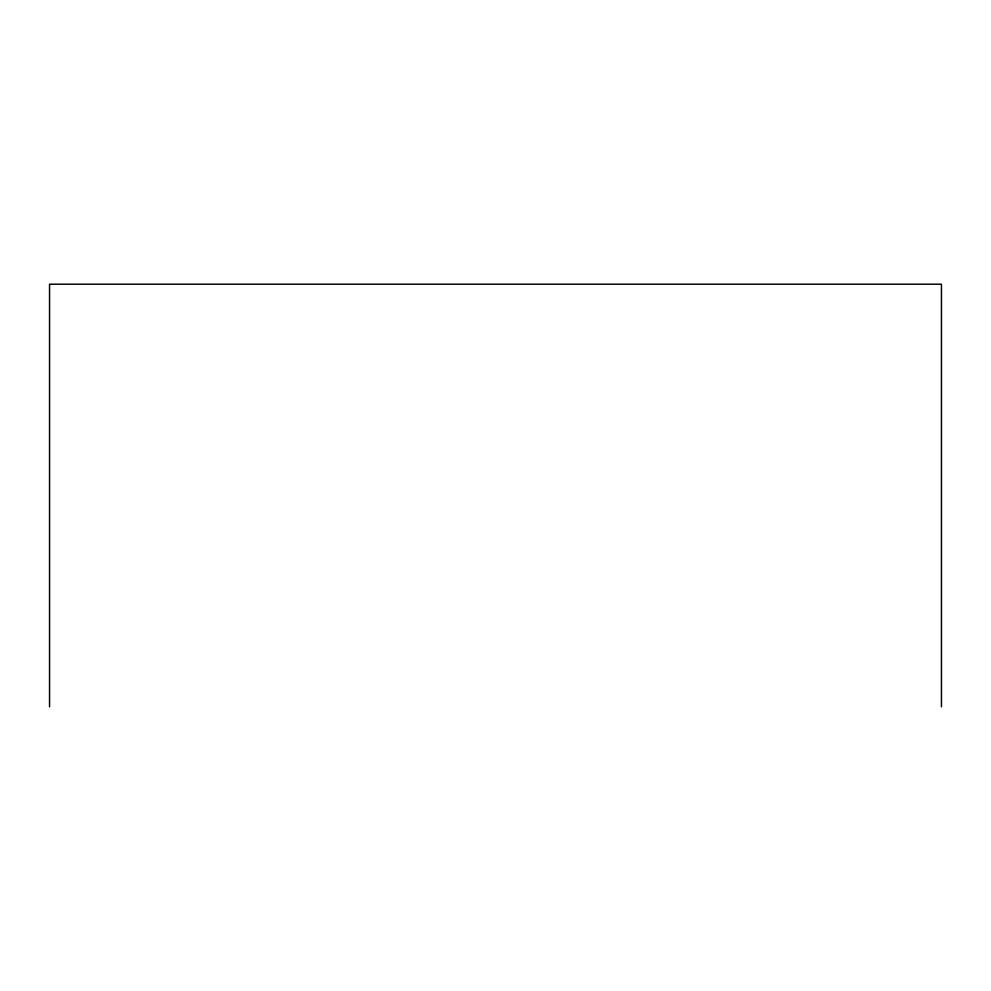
<?xml version="1.0" encoding="UTF-8"?>
<svg xmlns="http://www.w3.org/2000/svg" width="991" height="991" viewBox="0 0 991 991"><rect width="100%" height="100%" fill="white"/><g stroke="black" fill="none" stroke-linecap="round" stroke-linejoin="round"><path stroke-width="1.49" d="M941.45 706.794L941.45 284.206L49.55 284.206L49.55 706.794"/></g></svg>
